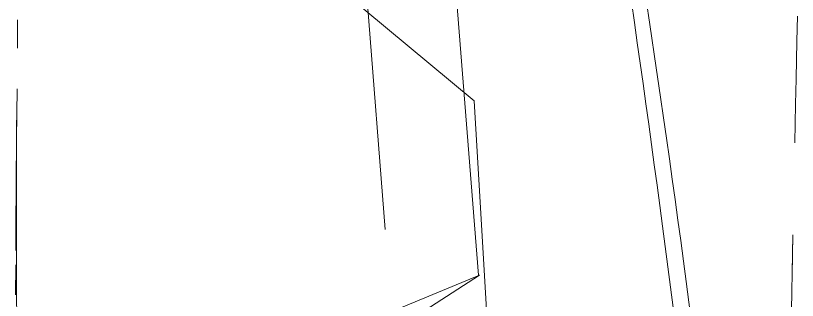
# Model space of a CAD drawing. Header units: millimetres. Extents: x 521 to 148073, y -17811 to 32040.
# Drawn here: x 65821.95 to 65868.77, y 20291.84 to 20308.92 of the extents above; entities that cross this region are included whole.
import ezdxf

# ---------------------------------------------------------------- set-up
doc = ezdxf.new("R2010")
doc.units = ezdxf.units.MM
doc.layers.add('Datové rozvody', color=6, linetype='Continuous')
doc.layers.add('PDF_Geometrie', color=7, linetype='Continuous', true_color=0xbdbdbd)

# ---------------------------------------------------------------- blocks, each defined once
blk = doc.blocks.new('projektor')
at = {"layer": 'PDF_Geometrie', "lineweight": 13}
for points in [[(86243, 14943.05), (86245.251, 14943.003), (86243, 14943.05), (86241.516, 14943.08), (86239.317, 14943.126), (86237.867, 14943.157)], [(86263.341, 14942.663), (86266.557, 14942.608), (86259.339, 14942.734), (86256.15, 14942.791), (86250.621, 14942.897)], [(86250.621, 14942.897), (86252.975, 14942.852)], [(86255.095, 14919.518), (86252.968, 14924.626), (86259.335, 14914.805)], [(86249.043, 14924.694), (86257.969, 14925.216)], [(86235.829, 14923.225), (86252.972, 14924.574)], [(86235.829, 14923.22), (86252.972, 14924.569)], [(86242.797, 14924.327), (86249.043, 14924.694)], [(86231.124, 14910.318), (86242.797, 14924.327)], [(86237.157, 14918.106), (86250.305, 14919.141)], [(86245.048, 14897.648), (86242.093, 14897.687)], [(86251.525, 14897.615), (86246.309, 14897.636)], [(86254.125, 14897.605), (86252.376, 14897.612)]]:
    blk.add_lwpolyline(points, dxfattribs=at)
blk.add_lwpolyline([(86239.013, 14897.71), (86238.312, 14897.714), (86238.074, 14897.715), (86239.734, 14897.707)], close=True, dxfattribs=at)
for centre, radius, start, end in [((86377.547, 14002.898), 942.005, 94.422285, 99.116714), ((86386.04, 13905.22), 1039.007, 94.474391, 98.708414), ((86248.936, 17056.363), 2158.707, 269.86724, 271.095236)]:
    blk.add_arc(centre, radius, start, end, dxfattribs=at)

msp = doc.modelspace()

# ---------------------------------------------------------------- block references
at = {"layer": 'Datové rozvody', "xscale": 1.027900945623324, "yscale": 1.027900945623324, "zscale": 1.027900945623324, "rotation": 270.0000000000001}
msp.add_blockref('projektor', (50508.686, 108952.866), dxfattribs=at)

doc.saveas('drawing.dxf')
